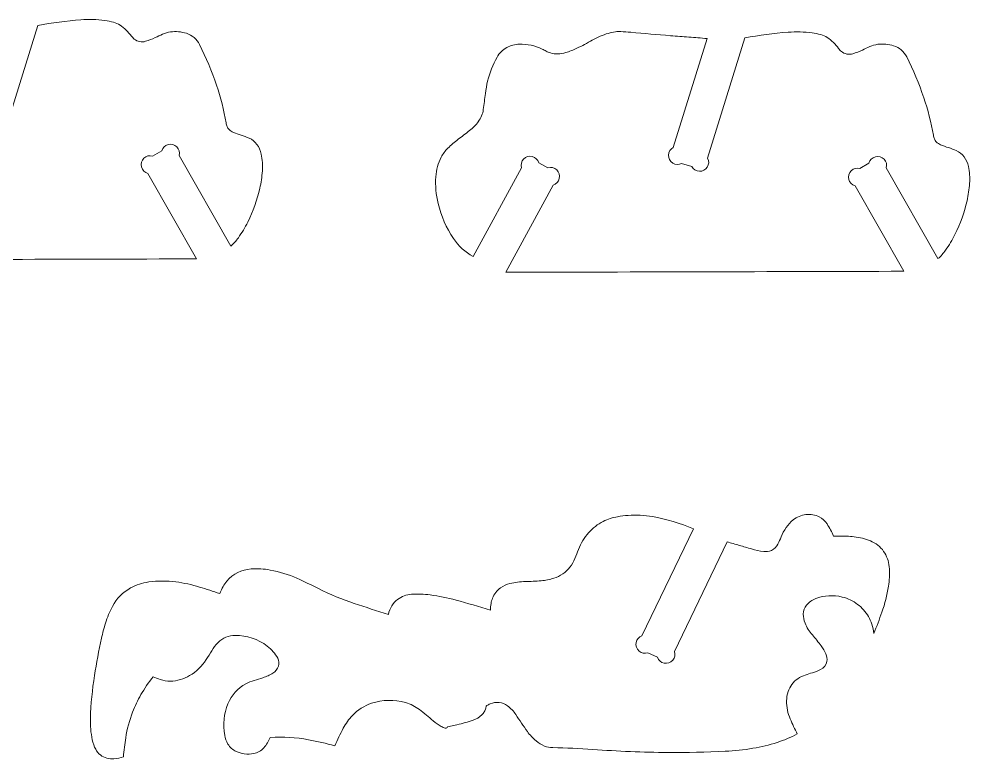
# Model space of a CAD drawing. Header units: millimetres. Extents: x -108 to 108, y -119 to 67.
# Drawn here: x 21.18 to 51.8, y -89.75 to -65.94 of the extents above; entities that cross this region are included whole.
import ezdxf

# ---------------------------------------------------------------- set-up
doc = ezdxf.new("R2010")
doc.units = ezdxf.units.MM
doc.header["$MEASUREMENT"] = 0
doc.layers.add('Capa 1', color=7, linetype='Continuous')

msp = doc.modelspace()

# ---------------------------------------------------------------- linework, layer by layer
at = {"layer": 'Capa 1', "color": 18, "lineweight": 9}
for points, knots in [([(14.0801, -73.6883), (14.0801, -73.6883), (15.6065, -70.8834), (15.6065, -70.8834), (15.6065, -70.8834), (15.7057, -70.8541), (15.7818, -70.7741), (15.806, -70.6735), (15.806, -70.6735), (15.8303, -70.5729), (15.799, -70.467), (15.724, -70.3958), (15.724, -70.3958), (15.649, -70.3245), (15.5417, -70.2986), (15.4425, -70.3279), (15.4425, -70.3279), (15.4425, -70.3279), (15.1445, -70.1657), (15.1445, -70.1657), (15.1445, -70.1657), (15.1152, -70.0665), (15.0352, -69.9904), (14.9346, -69.9662), (14.9346, -69.9662), (14.8341, -69.9419), (14.7282, -69.9732), (14.6569, -70.0482), (14.6569, -70.0482), (14.5856, -70.1231), (14.5597, -70.2305), (14.589, -70.3297), (14.589, -70.3297), (14.589, -70.3297), (13.0358, -73.184), (13.0358, -73.184), (13.0358, -73.184), (12.7782, -73.0456), (12.5588, -72.8457), (12.3971, -72.6021), (12.3971, -72.6021), (12.1698, -72.2595), (12.0034, -71.8801), (11.9054, -71.4809), (11.9054, -71.4809), (11.8359, -71.1976), (11.8103, -70.9053), (11.8296, -70.6143), (11.8296, -70.6143), (11.844, -70.3947), (11.9035, -70.1803), (12.0042, -69.9846), (12.0042, -69.9846), (12.059, -69.8781), (12.1311, -69.7814), (12.2174, -69.6984), (12.2174, -69.6984), (12.3229, -69.597), (12.434, -69.5017), (12.5501, -69.4127), (12.5501, -69.4127), (12.6733, -69.3184), (12.7965, -69.2241), (12.9197, -69.1299), (12.9197, -69.1299), (13.0257, -69.0488), (13.1198, -68.9534), (13.1994, -68.8463), (13.1994, -68.8463), (13.2428, -68.7879), (13.2787, -68.7244), (13.3063, -68.6571), (13.3063, -68.6571), (13.3329, -68.5925), (13.3509, -68.5248), (13.36, -68.4555), (13.36, -68.4555), (13.3825, -68.2837), (13.4047, -68.1119), (13.4265, -67.94), (13.4265, -67.94), (13.4435, -67.8055), (13.4677, -67.6721), (13.4989, -67.5402), (13.4989, -67.5402), (13.5627, -67.2706), (13.6647, -67.0115), (13.8019, -66.7708), (13.8019, -66.7708), (13.8756, -66.6414), (13.9834, -66.5345), (14.1134, -66.4617), (14.1134, -66.4617), (14.2381, -66.3919), (14.3782, -66.354), (14.521, -66.3513), (14.521, -66.3513), (14.7737, -66.3465), (15.0241, -66.4006), (15.2523, -66.5092), (15.2523, -66.5092), (15.2966, -66.5302), (15.34, -66.5529), (15.3826, -66.5771), (15.3826, -66.5771), (15.4253, -66.6014), (15.4709, -66.6203), (15.5182, -66.6335), (15.5182, -66.6335), (15.6805, -66.6785), (15.8523, -66.6754), (16.0128, -66.6243), (16.0128, -66.6243), (16.135, -66.5854), (16.2544, -66.5383), (16.3703, -66.4832), (16.3703, -66.4832), (16.5391, -66.4031), (16.7049, -66.3165), (16.8672, -66.2237), (16.8672, -66.2237), (17.03, -66.1306), (17.2029, -66.0565), (17.3826, -66.0029), (17.3826, -66.0029), (17.4574, -65.9806), (17.5337, -65.9638), (17.611, -65.9526), (17.611, -65.9526), (17.668, -65.9443), (17.7258, -65.9417), (17.7834, -65.9449), (17.7834, -65.9449), (17.8908, -65.9507), (17.9981, -65.9586), (18.1053, -65.9684), (18.1053, -65.9684), (18.5338, -66.0076), (18.9626, -66.0445), (19.3915, -66.0791), (19.3915, -66.0791), (19.5868, -66.0949), (19.782, -66.1102), (19.9774, -66.125), (19.9774, -66.125), (20.1727, -66.1398), (20.368, -66.1548), (20.5633, -66.17), (20.5633, -66.17), (20.5633, -66.17), (19.4762, -69.6745), (19.4762, -69.6745), (19.4762, -69.6745), (19.3846, -69.7227), (19.3257, -69.8161), (19.3217, -69.9195), (19.3217, -69.9195), (19.3177, -70.0229), (19.3691, -70.1205), (19.4566, -70.1757), (19.4566, -70.1757), (19.5441, -70.2309), (19.6545, -70.2352), (19.746, -70.187), (19.746, -70.187), (19.746, -70.187), (20.07, -70.2875), (20.07, -70.2875), (20.07, -70.2875), (20.1182, -70.3791), (20.2116, -70.4379), (20.315, -70.442), (20.315, -70.442), (20.4184, -70.446), (20.516, -70.3946), (20.5712, -70.3071), (20.5712, -70.3071), (20.6264, -70.2195), (20.6307, -70.1092), (20.5825, -70.0177), (20.5825, -70.0177), (20.5825, -70.0177), (21.7822, -66.1494), (21.7822, -66.1494), (21.7822, -66.1494), (22.2426, -66.0619), (22.7076, -66.0006), (23.1749, -65.9659), (23.1749, -65.9659), (23.4311, -65.9469), (23.6887, -65.9546), (23.9433, -65.9889), (23.9433, -65.9889), (24.0388, -66.0018), (24.1335, -66.0199), (24.227, -66.0434), (24.227, -66.0434), (24.3004, -66.0617), (24.3699, -66.093), (24.4324, -66.1357), (24.4324, -66.1357), (24.5742, -66.2326), (24.6984, -66.353), (24.7997, -66.4916), (24.7997, -66.4916), (24.8249, -66.5262), (24.8544, -66.5574), (24.8874, -66.5847), (24.8874, -66.5847), (24.9908, -66.6698), (25.1298, -66.6977), (25.258, -66.659), (25.258, -66.659), (25.3633, -66.6272), (25.466, -66.5872), (25.5651, -66.5395), (25.5651, -66.5395), (25.6434, -66.5017), (25.7222, -66.465), (25.8015, -66.4294), (25.8015, -66.4294), (25.8834, -66.3927), (25.9702, -66.3681), (26.0592, -66.3567), (26.0592, -66.3567), (26.2306, -66.3345), (26.4049, -66.3498), (26.5698, -66.4014), (26.5698, -66.4014), (26.7529, -66.4586), (26.9049, -66.5878), (26.9911, -66.7591), (26.9911, -66.7591), (27.2049, -67.1841), (27.3891, -67.6234), (27.5422, -68.0739), (27.5422, -68.0739), (27.6763, -68.4684), (27.779, -68.8731), (27.8493, -69.2839), (27.8493, -69.2839), (27.8562, -69.3242), (27.867, -69.3637), (27.8815, -69.4019), (27.8815, -69.4019), (27.8955, -69.4388), (27.9174, -69.4721), (27.9456, -69.4997), (27.9456, -69.4997), (27.9852, -69.5382), (28.0319, -69.5687), (28.0832, -69.5893), (28.0832, -69.5893), (28.1668, -69.6228), (28.2516, -69.6533), (28.3375, -69.6807), (28.3375, -69.6807), (28.4226, -69.7078), (28.5064, -69.7391), (28.5885, -69.7745), (28.5885, -69.7745), (28.689, -69.8178), (28.7763, -69.8868), (28.8416, -69.9746), (28.8416, -69.9746), (28.9098, -70.0663), (28.9571, -70.1721), (28.9799, -70.2841), (28.9799, -70.2841), (29.0165, -70.4636), (29.0287, -70.6472), (29.016, -70.8299), (29.016, -70.8299), (29.003, -71.0173), (28.9755, -71.2035), (28.9338, -71.3867), (28.9338, -71.3867), (28.8481, -71.7629), (28.7174, -72.1275), (28.5447, -72.4726), (28.5447, -72.4726), (28.4567, -72.6483), (28.3558, -72.8172), (28.2428, -72.978), (28.2428, -72.978), (28.1723, -73.0785), (28.09, -73.1702), (27.9977, -73.2512), (27.9977, -73.2512), (27.9977, -73.2512), (26.3354, -70.3332), (26.3354, -70.3332), (26.3354, -70.3332), (26.3627, -70.2335), (26.3348, -70.1267), (26.262, -70.0531), (26.262, -70.0531), (26.1893, -69.9795), (26.0828, -69.9503), (25.9827, -69.9765), (25.9827, -69.9765), (25.8827, -70.0027), (25.8042, -70.0803), (25.7768, -70.1801), (25.7768, -70.1801), (25.7768, -70.1801), (25.482, -70.3481), (25.482, -70.3481), (25.482, -70.3481), (25.3822, -70.3207), (25.2754, -70.3487), (25.2019, -70.4214), (25.2019, -70.4214), (25.1283, -70.4941), (25.0991, -70.6006), (25.1253, -70.7007), (25.1253, -70.7007), (25.1515, -70.8008), (25.2291, -70.8793), (25.3289, -70.9066), (25.3289, -70.9066), (25.3289, -70.9066), (26.8966, -73.6584), (26.8966, -73.6584), (26.8966, -73.6584), (24.7605, -73.6634), (22.6244, -73.6687), (20.4883, -73.6742), (20.4883, -73.6742), (18.3522, -73.6797), (16.2162, -73.6844), (14.0801, -73.6883)], [0, 0, 0, 0, 0.0119048, 0.0119048, 0.0119048, 0.0119048, 0.0238095, 0.0238095, 0.0238095, 0.0238095, 0.0357143, 0.0357143, 0.0357143, 0.0357143, 0.047619, 0.047619, 0.047619, 0.047619, 0.0595238, 0.0595238, 0.0595238, 0.0595238, 0.0714286, 0.0714286, 0.0714286, 0.0714286, 0.0833333, 0.0833333, 0.0833333, 0.0833333, 0.0952381, 0.0952381, 0.0952381, 0.0952381, 0.1071429, 0.1071429, 0.1071429, 0.1071429, 0.1190476, 0.1190476, 0.1190476, 0.1190476, 0.1309524, 0.1309524, 0.1309524, 0.1309524, 0.1428571, 0.1428571, 0.1428571, 0.1428571, 0.1547619, 0.1547619, 0.1547619, 0.1547619, 0.1666667, 0.1666667, 0.1666667, 0.1666667, 0.1785714, 0.1785714, 0.1785714, 0.1785714, 0.1904762, 0.1904762, 0.1904762, 0.1904762, 0.202381, 0.202381, 0.202381, 0.202381, 0.2142857, 0.2142857, 0.2142857, 0.2142857, 0.2261905, 0.2261905, 0.2261905, 0.2261905, 0.2380952, 0.2380952, 0.2380952, 0.2380952, 0.25, 0.25, 0.25, 0.25, 0.2619048, 0.2619048, 0.2619048, 0.2619048, 0.2738095, 0.2738095, 0.2738095, 0.2738095, 0.2857143, 0.2857143, 0.2857143, 0.2857143, 0.297619, 0.297619, 0.297619, 0.297619, 0.3095238, 0.3095238, 0.3095238, 0.3095238, 0.3214286, 0.3214286, 0.3214286, 0.3214286, 0.3333333, 0.3333333, 0.3333333, 0.3333333, 0.3452381, 0.3452381, 0.3452381, 0.3452381, 0.3571429, 0.3571429, 0.3571429, 0.3571429, 0.3690476, 0.3690476, 0.3690476, 0.3690476, 0.3809524, 0.3809524, 0.3809524, 0.3809524, 0.3928571, 0.3928571, 0.3928571, 0.3928571, 0.4047619, 0.4047619, 0.4047619, 0.4047619, 0.4166667, 0.4166667, 0.4166667, 0.4166667, 0.4285714, 0.4285714, 0.4285714, 0.4285714, 0.4404762, 0.4404762, 0.4404762, 0.4404762, 0.452381, 0.452381, 0.452381, 0.452381, 0.4642857, 0.4642857, 0.4642857, 0.4642857, 0.4761905, 0.4761905, 0.4761905, 0.4761905, 0.4880952, 0.4880952, 0.4880952, 0.4880952, 0.5, 0.5, 0.5, 0.5, 0.5119048, 0.5119048, 0.5119048, 0.5119048, 0.5238095, 0.5238095, 0.5238095, 0.5238095, 0.5357143, 0.5357143, 0.5357143, 0.5357143, 0.547619, 0.547619, 0.547619, 0.547619, 0.5595238, 0.5595238, 0.5595238, 0.5595238, 0.5714286, 0.5714286, 0.5714286, 0.5714286, 0.5833333, 0.5833333, 0.5833333, 0.5833333, 0.5952381, 0.5952381, 0.5952381, 0.5952381, 0.6071429, 0.6071429, 0.6071429, 0.6071429, 0.6190476, 0.6190476, 0.6190476, 0.6190476, 0.6309524, 0.6309524, 0.6309524, 0.6309524, 0.6428571, 0.6428571, 0.6428571, 0.6428571, 0.6547619, 0.6547619, 0.6547619, 0.6547619, 0.6666667, 0.6666667, 0.6666667, 0.6666667, 0.6785714, 0.6785714, 0.6785714, 0.6785714, 0.6904762, 0.6904762, 0.6904762, 0.6904762, 0.702381, 0.702381, 0.702381, 0.702381, 0.7142857, 0.7142857, 0.7142857, 0.7142857, 0.7261905, 0.7261905, 0.7261905, 0.7261905, 0.7380952, 0.7380952, 0.7380952, 0.7380952, 0.75, 0.75, 0.75, 0.75, 0.7619048, 0.7619048, 0.7619048, 0.7619048, 0.7738095, 0.7738095, 0.7738095, 0.7738095, 0.7857143, 0.7857143, 0.7857143, 0.7857143, 0.797619, 0.797619, 0.797619, 0.797619, 0.8095238, 0.8095238, 0.8095238, 0.8095238, 0.8214286, 0.8214286, 0.8214286, 0.8214286, 0.8333333, 0.8333333, 0.8333333, 0.8333333, 0.8452381, 0.8452381, 0.8452381, 0.8452381, 0.8571429, 0.8571429, 0.8571429, 0.8571429, 0.8690476, 0.8690476, 0.8690476, 0.8690476, 0.8809524, 0.8809524, 0.8809524, 0.8809524, 0.8928571, 0.8928571, 0.8928571, 0.8928571, 0.9047619, 0.9047619, 0.9047619, 0.9047619, 0.9166667, 0.9166667, 0.9166667, 0.9166667, 0.9285714, 0.9285714, 0.9285714, 0.9285714, 0.9404762, 0.9404762, 0.9404762, 0.9404762, 0.952381, 0.952381, 0.952381, 0.952381, 0.9642857, 0.9642857, 0.9642857, 0.9642857, 0.9761905, 0.9761905, 0.9761905, 0.9761905, 1, 1, 1, 1]), ([(36.8494, -74.0871), (36.8494, -74.0871), (38.3758, -71.2822), (38.3758, -71.2822), (38.3758, -71.2822), (38.475, -71.2529), (38.5511, -71.1729), (38.5753, -71.0723), (38.5753, -71.0723), (38.5996, -70.9717), (38.5683, -70.8659), (38.4933, -70.7946), (38.4933, -70.7946), (38.4184, -70.7233), (38.311, -70.6974), (38.2118, -70.7267), (38.2118, -70.7267), (38.2118, -70.7267), (37.9138, -70.5645), (37.9138, -70.5645), (37.9138, -70.5645), (37.8845, -70.4653), (37.8045, -70.3892), (37.7039, -70.365), (37.7039, -70.365), (37.6034, -70.3408), (37.4975, -70.372), (37.4262, -70.447), (37.4262, -70.447), (37.3549, -70.522), (37.329, -70.6293), (37.3583, -70.7285), (37.3583, -70.7285), (37.3583, -70.7285), (35.8051, -73.5828), (35.8051, -73.5828), (35.8051, -73.5828), (35.5475, -73.4445), (35.3281, -73.2445), (35.1664, -73.0009), (35.1664, -73.0009), (34.9391, -72.6584), (34.7727, -72.2789), (34.6748, -71.8797), (34.6748, -71.8797), (34.6052, -71.5964), (34.5797, -71.3041), (34.5989, -71.0131), (34.5989, -71.0131), (34.6134, -70.7935), (34.6728, -70.5791), (34.7735, -70.3834), (34.7735, -70.3834), (34.8283, -70.2769), (34.9004, -70.1802), (34.9867, -70.0972), (34.9867, -70.0972), (35.0922, -69.9959), (35.2033, -69.9005), (35.3194, -69.8116), (35.3194, -69.8116), (35.4426, -69.7173), (35.5658, -69.623), (35.6891, -69.5287), (35.6891, -69.5287), (35.795, -69.4476), (35.8891, -69.3522), (35.9687, -69.2451), (35.9687, -69.2451), (36.0121, -69.1867), (36.048, -69.1232), (36.0757, -69.0559), (36.0757, -69.0559), (36.1022, -68.9913), (36.1202, -68.9236), (36.1293, -68.8544), (36.1293, -68.8544), (36.1518, -68.6826), (36.174, -68.5107), (36.1958, -68.3388), (36.1958, -68.3388), (36.2128, -68.2044), (36.237, -68.0709), (36.2682, -67.939), (36.2682, -67.939), (36.332, -67.6695), (36.4341, -67.4103), (36.5712, -67.1697), (36.5712, -67.1697), (36.6449, -67.0402), (36.7527, -66.9333), (36.8827, -66.8605), (36.8827, -66.8605), (37.0074, -66.7907), (37.1475, -66.7528), (37.2904, -66.7501), (37.2904, -66.7501), (37.543, -66.7454), (37.7934, -66.7994), (38.0216, -66.908), (38.0216, -66.908), (38.0659, -66.929), (38.1093, -66.9517), (38.1519, -66.9759), (38.1519, -66.9759), (38.1946, -67.0002), (38.2402, -67.0191), (38.2875, -67.0323), (38.2875, -67.0323), (38.4498, -67.0774), (38.6216, -67.0742), (38.7821, -67.0231), (38.7821, -67.0231), (38.9043, -66.9842), (39.0237, -66.9371), (39.1396, -66.8821), (39.1396, -66.8821), (39.3085, -66.8019), (39.4742, -66.7153), (39.6365, -66.6225), (39.6365, -66.6225), (39.7993, -66.5294), (39.9722, -66.4553), (40.1519, -66.4017), (40.1519, -66.4017), (40.2267, -66.3794), (40.303, -66.3626), (40.3803, -66.3514), (40.3803, -66.3514), (40.4374, -66.3431), (40.4951, -66.3405), (40.5527, -66.3437), (40.5527, -66.3437), (40.6601, -66.3495), (40.7674, -66.3574), (40.8746, -66.3672), (40.8746, -66.3672), (41.3031, -66.4064), (41.7319, -66.4433), (42.1608, -66.478), (42.1608, -66.478), (42.3561, -66.4937), (42.5513, -66.509), (42.7467, -66.5238), (42.7467, -66.5238), (42.942, -66.5387), (43.1373, -66.5536), (43.3326, -66.5688), (43.3326, -66.5688), (43.3326, -66.5688), (42.2455, -70.0733), (42.2455, -70.0733), (42.2455, -70.0733), (42.1539, -70.1215), (42.0951, -70.2149), (42.091, -70.3183), (42.091, -70.3183), (42.087, -70.4217), (42.1384, -70.5194), (42.2259, -70.5745), (42.2259, -70.5745), (42.3135, -70.6297), (42.4238, -70.634), (42.5153, -70.5858), (42.5153, -70.5858), (42.5153, -70.5858), (42.8393, -70.6863), (42.8393, -70.6863), (42.8393, -70.6863), (42.8875, -70.7779), (42.9809, -70.8368), (43.0843, -70.8408), (43.0843, -70.8408), (43.1877, -70.8448), (43.2854, -70.7934), (43.3405, -70.7059), (43.3405, -70.7059), (43.3957, -70.6184), (43.4, -70.508), (43.3518, -70.4165), (43.3518, -70.4165), (43.3518, -70.4165), (44.5515, -66.5482), (44.5515, -66.5482), (44.5515, -66.5482), (45.0119, -66.4607), (45.4769, -66.3995), (45.9442, -66.3648), (45.9442, -66.3648), (46.2004, -66.3457), (46.458, -66.3534), (46.7126, -66.3877), (46.7126, -66.3877), (46.8081, -66.4006), (46.9028, -66.4188), (46.9963, -66.4422), (46.9963, -66.4422), (47.0697, -66.4606), (47.1392, -66.4918), (47.2017, -66.5345), (47.2017, -66.5345), (47.3435, -66.6314), (47.4677, -66.7518), (47.569, -66.8905), (47.569, -66.8905), (47.5942, -66.925), (47.6237, -66.9563), (47.6567, -66.9835), (47.6567, -66.9835), (47.7601, -67.0686), (47.8991, -67.0965), (48.0274, -67.0578), (48.0274, -67.0578), (48.1327, -67.026), (48.2353, -66.9861), (48.3344, -66.9383), (48.3344, -66.9383), (48.4127, -66.9006), (48.4916, -66.8639), (48.5709, -66.8282), (48.5709, -66.8282), (48.6527, -66.7915), (48.7395, -66.767), (48.8285, -66.7555), (48.8285, -66.7555), (48.9999, -66.7334), (49.1742, -66.7486), (49.3392, -66.8002), (49.3392, -66.8002), (49.5222, -66.8574), (49.6743, -66.9866), (49.7605, -67.1579), (49.7605, -67.1579), (49.9743, -67.5829), (50.1584, -68.0222), (50.3115, -68.4727), (50.3115, -68.4727), (50.4456, -68.8673), (50.5483, -69.2719), (50.6186, -69.6827), (50.6186, -69.6827), (50.6255, -69.723), (50.6363, -69.7625), (50.6508, -69.8008), (50.6508, -69.8008), (50.6648, -69.8376), (50.6867, -69.871), (50.7149, -69.8985), (50.7149, -69.8985), (50.7545, -69.9371), (50.8012, -69.9675), (50.8525, -69.9881), (50.8525, -69.9881), (50.9361, -70.0216), (51.0209, -70.0521), (51.1068, -70.0795), (51.1068, -70.0795), (51.1919, -70.1066), (51.2757, -70.1379), (51.3578, -70.1733), (51.3578, -70.1733), (51.4583, -70.2166), (51.5456, -70.2856), (51.6109, -70.3734), (51.6109, -70.3734), (51.6791, -70.4652), (51.7264, -70.5709), (51.7493, -70.6829), (51.7493, -70.6829), (51.7858, -70.8624), (51.798, -71.046), (51.7853, -71.2287), (51.7853, -71.2287), (51.7723, -71.4162), (51.7448, -71.6023), (51.7031, -71.7855), (51.7031, -71.7855), (51.6174, -72.1617), (51.4867, -72.5264), (51.314, -72.8714), (51.314, -72.8714), (51.226, -73.0471), (51.1251, -73.2161), (51.0122, -73.3769), (51.0122, -73.3769), (50.9416, -73.4773), (50.8593, -73.569), (50.767, -73.65), (50.767, -73.65), (50.767, -73.65), (49.1047, -70.7321), (49.1047, -70.7321), (49.1047, -70.7321), (49.132, -70.6323), (49.1041, -70.5255), (49.0313, -70.4519), (49.0313, -70.4519), (48.9586, -70.3783), (48.8521, -70.3492), (48.7521, -70.3754), (48.7521, -70.3754), (48.652, -70.4016), (48.5735, -70.4792), (48.5461, -70.5789), (48.5461, -70.5789), (48.5461, -70.5789), (48.2513, -70.7469), (48.2513, -70.7469), (48.2513, -70.7469), (48.1515, -70.7195), (48.0447, -70.7475), (47.9712, -70.8202), (47.9712, -70.8202), (47.8976, -70.893), (47.8684, -70.9994), (47.8946, -71.0995), (47.8946, -71.0995), (47.9208, -71.1996), (47.9984, -71.2781), (48.0982, -71.3054), (48.0982, -71.3054), (48.0982, -71.3054), (49.6659, -74.0572), (49.6659, -74.0572), (49.6659, -74.0572), (47.5298, -74.0622), (45.3937, -74.0675), (43.2576, -74.073), (43.2576, -74.073), (41.1216, -74.0785), (38.9855, -74.0832), (36.8494, -74.0871)], [0, 0, 0, 0, 0.0119048, 0.0119048, 0.0119048, 0.0119048, 0.0238095, 0.0238095, 0.0238095, 0.0238095, 0.0357143, 0.0357143, 0.0357143, 0.0357143, 0.047619, 0.047619, 0.047619, 0.047619, 0.0595238, 0.0595238, 0.0595238, 0.0595238, 0.0714286, 0.0714286, 0.0714286, 0.0714286, 0.0833333, 0.0833333, 0.0833333, 0.0833333, 0.0952381, 0.0952381, 0.0952381, 0.0952381, 0.1071429, 0.1071429, 0.1071429, 0.1071429, 0.1190476, 0.1190476, 0.1190476, 0.1190476, 0.1309524, 0.1309524, 0.1309524, 0.1309524, 0.1428571, 0.1428571, 0.1428571, 0.1428571, 0.1547619, 0.1547619, 0.1547619, 0.1547619, 0.1666667, 0.1666667, 0.1666667, 0.1666667, 0.1785714, 0.1785714, 0.1785714, 0.1785714, 0.1904762, 0.1904762, 0.1904762, 0.1904762, 0.202381, 0.202381, 0.202381, 0.202381, 0.2142857, 0.2142857, 0.2142857, 0.2142857, 0.2261905, 0.2261905, 0.2261905, 0.2261905, 0.2380952, 0.2380952, 0.2380952, 0.2380952, 0.25, 0.25, 0.25, 0.25, 0.2619048, 0.2619048, 0.2619048, 0.2619048, 0.2738095, 0.2738095, 0.2738095, 0.2738095, 0.2857143, 0.2857143, 0.2857143, 0.2857143, 0.297619, 0.297619, 0.297619, 0.297619, 0.3095238, 0.3095238, 0.3095238, 0.3095238, 0.3214286, 0.3214286, 0.3214286, 0.3214286, 0.3333333, 0.3333333, 0.3333333, 0.3333333, 0.3452381, 0.3452381, 0.3452381, 0.3452381, 0.3571429, 0.3571429, 0.3571429, 0.3571429, 0.3690476, 0.3690476, 0.3690476, 0.3690476, 0.3809524, 0.3809524, 0.3809524, 0.3809524, 0.3928571, 0.3928571, 0.3928571, 0.3928571, 0.4047619, 0.4047619, 0.4047619, 0.4047619, 0.4166667, 0.4166667, 0.4166667, 0.4166667, 0.4285714, 0.4285714, 0.4285714, 0.4285714, 0.4404762, 0.4404762, 0.4404762, 0.4404762, 0.452381, 0.452381, 0.452381, 0.452381, 0.4642857, 0.4642857, 0.4642857, 0.4642857, 0.4761905, 0.4761905, 0.4761905, 0.4761905, 0.4880952, 0.4880952, 0.4880952, 0.4880952, 0.5, 0.5, 0.5, 0.5, 0.5119048, 0.5119048, 0.5119048, 0.5119048, 0.5238095, 0.5238095, 0.5238095, 0.5238095, 0.5357143, 0.5357143, 0.5357143, 0.5357143, 0.547619, 0.547619, 0.547619, 0.547619, 0.5595238, 0.5595238, 0.5595238, 0.5595238, 0.5714286, 0.5714286, 0.5714286, 0.5714286, 0.5833333, 0.5833333, 0.5833333, 0.5833333, 0.5952381, 0.5952381, 0.5952381, 0.5952381, 0.6071429, 0.6071429, 0.6071429, 0.6071429, 0.6190476, 0.6190476, 0.6190476, 0.6190476, 0.6309524, 0.6309524, 0.6309524, 0.6309524, 0.6428571, 0.6428571, 0.6428571, 0.6428571, 0.6547619, 0.6547619, 0.6547619, 0.6547619, 0.6666667, 0.6666667, 0.6666667, 0.6666667, 0.6785714, 0.6785714, 0.6785714, 0.6785714, 0.6904762, 0.6904762, 0.6904762, 0.6904762, 0.702381, 0.702381, 0.702381, 0.702381, 0.7142857, 0.7142857, 0.7142857, 0.7142857, 0.7261905, 0.7261905, 0.7261905, 0.7261905, 0.7380952, 0.7380952, 0.7380952, 0.7380952, 0.75, 0.75, 0.75, 0.75, 0.7619048, 0.7619048, 0.7619048, 0.7619048, 0.7738095, 0.7738095, 0.7738095, 0.7738095, 0.7857143, 0.7857143, 0.7857143, 0.7857143, 0.797619, 0.797619, 0.797619, 0.797619, 0.8095238, 0.8095238, 0.8095238, 0.8095238, 0.8214286, 0.8214286, 0.8214286, 0.8214286, 0.8333333, 0.8333333, 0.8333333, 0.8333333, 0.8452381, 0.8452381, 0.8452381, 0.8452381, 0.8571429, 0.8571429, 0.8571429, 0.8571429, 0.8690476, 0.8690476, 0.8690476, 0.8690476, 0.8809524, 0.8809524, 0.8809524, 0.8809524, 0.8928571, 0.8928571, 0.8928571, 0.8928571, 0.9047619, 0.9047619, 0.9047619, 0.9047619, 0.9166667, 0.9166667, 0.9166667, 0.9166667, 0.9285714, 0.9285714, 0.9285714, 0.9285714, 0.9404762, 0.9404762, 0.9404762, 0.9404762, 0.952381, 0.952381, 0.952381, 0.952381, 0.9642857, 0.9642857, 0.9642857, 0.9642857, 0.9761905, 0.9761905, 0.9761905, 0.9761905, 1, 1, 1, 1]), ([(43.9761, -82.7593), (43.9761, -82.7593), (42.2812, -86.2836), (42.2812, -86.2836), (42.2812, -86.2836), (42.3154, -86.3812), (42.295, -86.4897), (42.2275, -86.5682), (42.2275, -86.5682), (42.1601, -86.6466), (42.0559, -86.6831), (41.9542, -86.6639), (41.9542, -86.6639), (41.8526, -86.6448), (41.7688, -86.5728), (41.7346, -86.4752), (41.7346, -86.4752), (41.7346, -86.4752), (41.4289, -86.3281), (41.4289, -86.3281), (41.4289, -86.3281), (41.3313, -86.3623), (41.2228, -86.3419), (41.1443, -86.2744), (41.1443, -86.2744), (41.0659, -86.207), (41.0294, -86.1028), (41.0486, -86.0011), (41.0486, -86.0011), (41.0677, -85.8995), (41.1397, -85.8157), (41.2373, -85.7815), (41.2373, -85.7815), (41.2373, -85.7815), (42.8921, -82.341), (42.8921, -82.341), (42.8921, -82.341), (42.4684, -82.1599), (42.0252, -82.0285), (41.5712, -81.9496), (41.5712, -81.9496), (41.3146, -81.9051), (41.0536, -81.8919), (40.7938, -81.9106), (40.7938, -81.9106), (40.6799, -81.9188), (40.5665, -81.9323), (40.4538, -81.951), (40.4538, -81.951), (40.2926, -81.9778), (40.1364, -82.029), (39.9906, -82.1029), (39.9906, -82.1029), (39.8119, -82.1935), (39.652, -82.3172), (39.5195, -82.4675), (39.5195, -82.4675), (39.3798, -82.626), (39.2698, -82.8083), (39.1947, -83.0059), (39.1947, -83.0059), (39.1579, -83.1028), (39.1198, -83.1993), (39.0804, -83.2952), (39.0804, -83.2952), (39.0397, -83.3945), (38.9853, -83.4875), (38.9187, -83.5717), (38.9187, -83.5717), (38.7855, -83.7402), (38.6046, -83.8649), (38.3997, -83.9295), (38.3997, -83.9295), (38.2666, -83.9715), (38.1294, -83.9992), (37.9904, -84.0122), (37.9904, -84.0122), (37.8226, -84.0278), (37.6542, -84.0367), (37.4856, -84.0388), (37.4856, -84.0388), (37.3166, -84.0409), (37.1484, -84.0619), (36.9841, -84.1014), (36.9841, -84.1014), (36.8766, -84.1272), (36.7753, -84.1739), (36.686, -84.2389), (36.686, -84.2389), (36.5692, -84.3239), (36.4789, -84.4401), (36.4254, -84.5743), (36.4254, -84.5743), (36.4037, -84.6287), (36.3875, -84.6851), (36.3769, -84.7426), (36.3769, -84.7426), (36.364, -84.8132), (36.3568, -84.8847), (36.3554, -84.9564), (36.3554, -84.9564), (35.9891, -84.8416), (35.6205, -84.7339), (35.2501, -84.6333), (35.2501, -84.6333), (34.9774, -84.5592), (34.7, -84.5037), (34.4198, -84.4671), (34.4198, -84.4671), (34.2211, -84.4412), (34.0204, -84.4346), (33.8204, -84.4473), (33.8204, -84.4473), (33.6561, -84.4577), (33.4985, -84.5158), (33.3667, -84.6145), (33.3667, -84.6145), (33.2936, -84.6692), (33.2315, -84.7373), (33.1837, -84.8151), (33.1837, -84.8151), (33.1307, -84.9016), (33.0927, -84.9964), (33.0714, -85.0955), (33.0714, -85.0955), (32.7051, -84.9812), (32.3399, -84.8636), (31.9757, -84.7428), (31.9757, -84.7428), (31.5815, -84.6121), (31.1973, -84.4527), (30.8264, -84.266), (30.8264, -84.266), (30.5966, -84.1504), (30.3644, -84.0395), (30.1301, -83.9336), (30.1301, -83.9336), (29.8552, -83.8093), (29.566, -83.7198), (29.269, -83.6672), (29.269, -83.6672), (29.0652, -83.631), (28.8579, -83.6197), (28.6514, -83.6334), (28.6514, -83.6334), (28.3497, -83.6534), (28.0692, -83.7945), (27.8733, -84.0247), (27.8733, -84.0247), (27.8278, -84.0782), (27.7874, -84.1359), (27.7528, -84.197), (27.7528, -84.197), (27.7112, -84.2703), (27.6756, -84.3467), (27.6461, -84.4256), (27.6461, -84.4256), (27.4291, -84.3521), (27.2112, -84.2815), (26.9924, -84.2137), (26.9924, -84.2137), (26.7449, -84.1369), (26.4912, -84.0819), (26.2341, -84.0494), (26.2341, -84.0494), (25.9424, -84.0124), (25.6473, -84.0134), (25.3559, -84.0523), (25.3559, -84.0523), (25.1509, -84.0797), (24.9529, -84.1449), (24.7718, -84.2447), (24.7718, -84.2447), (24.524, -84.3812), (24.3218, -84.5872), (24.1899, -84.8374), (24.1899, -84.8374), (24.099, -85.01), (24.0237, -85.1904), (23.9649, -85.3765), (23.9649, -85.3765), (23.9142, -85.537), (23.8709, -85.6996), (23.835, -85.864), (23.835, -85.864), (23.7482, -86.2614), (23.6732, -86.6613), (23.6102, -87.0631), (23.6102, -87.0631), (23.5387, -87.519), (23.4951, -87.9788), (23.4797, -88.4399), (23.4797, -88.4399), (23.4719, -88.6712), (23.4925, -88.9024), (23.5409, -89.1287), (23.5409, -89.1287), (23.5637, -89.2351), (23.6004, -89.338), (23.6501, -89.4348), (23.6501, -89.4348), (23.7235, -89.5779), (23.855, -89.6822), (24.011, -89.721), (24.011, -89.721), (24.0844, -89.7393), (24.1603, -89.7453), (24.2357, -89.7388), (24.2357, -89.7388), (24.3394, -89.7299), (24.4417, -89.7086), (24.5403, -89.6754), (24.5403, -89.6754), (24.5591, -89.4721), (24.5842, -89.2693), (24.6156, -89.0675), (24.6156, -89.0675), (24.6598, -88.7834), (24.734, -88.5048), (24.837, -88.2364), (24.837, -88.2364), (24.9112, -88.0429), (25.0009, -87.8557), (25.1051, -87.6767), (25.1051, -87.6767), (25.2217, -87.4765), (25.3525, -87.2849), (25.4966, -87.1035), (25.4966, -87.1035), (25.5732, -87.1365), (25.6512, -87.1663), (25.7302, -87.1928), (25.7302, -87.1928), (25.8343, -87.2277), (25.9436, -87.2444), (26.0533, -87.2421), (26.0533, -87.2421), (26.2721, -87.2376), (26.4858, -87.1761), (26.6735, -87.0636), (26.6735, -87.0636), (26.8884, -86.9348), (27.0714, -86.7592), (27.2089, -86.5497), (27.2089, -86.5497), (27.2704, -86.456), (27.3288, -86.3604), (27.3841, -86.263), (27.3841, -86.263), (27.4397, -86.1651), (27.5087, -86.0755), (27.5892, -85.9968), (27.5892, -85.9968), (27.7354, -85.8539), (27.9312, -85.7729), (28.1356, -85.7704), (28.1356, -85.7704), (28.5108, -85.7659), (28.8768, -85.8876), (29.1747, -86.1157), (29.1747, -86.1157), (29.3127, -86.2215), (29.4275, -86.3545), (29.5119, -86.5065), (29.5119, -86.5065), (29.5554, -86.5849), (29.5634, -86.6781), (29.5339, -86.7628), (29.5339, -86.7628), (29.5022, -86.8538), (29.4397, -86.931), (29.3574, -86.9811), (29.3574, -86.9811), (29.2548, -87.0434), (29.1458, -87.0944), (29.0322, -87.1332), (29.0322, -87.1332), (28.9398, -87.1648), (28.8466, -87.1939), (28.7526, -87.2204), (28.7526, -87.2204), (28.6584, -87.247), (28.5673, -87.284), (28.4812, -87.3305), (28.4812, -87.3305), (28.2226, -87.4703), (28.0204, -87.6952), (27.909, -87.9672), (27.909, -87.9672), (27.7769, -88.2894), (27.7401, -88.6427), (27.803, -88.9852), (27.803, -88.9852), (27.8213, -89.0843), (27.8571, -89.1793), (27.9088, -89.2658), (27.9088, -89.2658), (27.9705, -89.369), (28.0611, -89.4517), (28.1695, -89.5037), (28.1695, -89.5037), (28.2529, -89.5437), (28.3424, -89.5697), (28.4343, -89.5805), (28.4343, -89.5805), (28.5358, -89.5925), (28.6385, -89.5893), (28.739, -89.5709), (28.739, -89.5709), (28.865, -89.5479), (28.9792, -89.4824), (29.0626, -89.3853), (29.0626, -89.3853), (29.1478, -89.2862), (29.2174, -89.1747), (29.2691, -89.0547), (29.2691, -89.0547), (29.6817, -89.0253), (30.0965, -89.0496), (30.5028, -89.127), (30.5028, -89.127), (30.7871, -89.1811), (31.0691, -89.2464), (31.3482, -89.3229), (31.3482, -89.3229), (31.431, -89.1306), (31.5221, -88.942), (31.6212, -88.7577), (31.6212, -88.7577), (31.7016, -88.608), (31.801, -88.4693), (31.9168, -88.345), (31.9168, -88.345), (32.0849, -88.1647), (32.2961, -88.0299), (32.5305, -87.9535), (32.5305, -87.9535), (32.8839, -87.8382), (33.2637, -87.8302), (33.6217, -87.9305), (33.6217, -87.9305), (33.705, -87.9538), (33.7859, -87.9851), (33.8633, -88.0237), (33.8633, -88.0237), (33.9372, -88.0607), (34.0072, -88.1049), (34.0724, -88.1557), (34.0724, -88.1557), (34.2239, -88.274), (34.3729, -88.3955), (34.5191, -88.5203), (34.5191, -88.5203), (34.5981, -88.5876), (34.6828, -88.6478), (34.7723, -88.7002), (34.7723, -88.7002), (34.8114, -88.7231), (34.853, -88.7416), (34.8962, -88.7554), (34.8962, -88.7554), (34.9248, -88.7644), (34.9558, -88.7518), (34.9699, -88.7253), (34.9699, -88.7253), (34.9713, -88.7228), (34.9721, -88.72), (34.9723, -88.7172), (34.9723, -88.7172), (34.9725, -88.7142), (34.9739, -88.7115), (34.9761, -88.7096), (34.9761, -88.7096), (34.9761, -88.7096), (35.281, -88.6428), (35.281, -88.6428), (35.281, -88.6428), (35.4558, -88.6024), (35.6289, -88.5545), (35.7996, -88.4993), (35.7996, -88.4993), (35.9044, -88.4653), (35.9999, -88.4075), (36.0785, -88.3302), (36.0785, -88.3302), (36.1094, -88.2998), (36.1364, -88.2656), (36.1588, -88.2284), (36.1588, -88.2284), (36.1804, -88.1927), (36.1972, -88.1543), (36.2087, -88.1142), (36.2087, -88.1142), (36.2131, -88.0991), (36.2155, -88.0836), (36.2159, -88.0678), (36.2159, -88.0678), (36.2162, -88.0592), (36.219, -88.0509), (36.224, -88.0438), (36.224, -88.0438), (36.2284, -88.0376), (36.2341, -88.0325), (36.2406, -88.0287), (36.2406, -88.0287), (36.2764, -88.0079), (36.3133, -87.9892), (36.3512, -87.9726), (36.3512, -87.9726), (36.5352, -87.8916), (36.7488, -87.9159), (36.9101, -88.0359), (36.9101, -88.0359), (37.014, -88.1133), (37.1034, -88.2086), (37.174, -88.3172), (37.174, -88.3172), (37.2937, -88.5013), (37.4179, -88.6824), (37.5467, -88.8602), (37.5467, -88.8602), (37.6282, -88.9729), (37.7233, -89.0751), (37.8298, -89.1645), (37.8298, -89.1645), (37.9113, -89.233), (38.003, -89.2884), (38.1016, -89.3286), (38.1016, -89.3286), (38.1844, -89.3624), (38.2728, -89.3804), (38.3622, -89.3817), (38.3622, -89.3817), (38.7949, -89.3881), (39.2275, -89.4072), (39.6591, -89.4387), (39.6591, -89.4387), (40.4609, -89.4974), (41.2643, -89.5297), (42.0682, -89.5356), (42.0682, -89.5356), (42.6856, -89.5402), (43.3029, -89.5274), (43.9196, -89.4975), (43.9196, -89.4975), (44.2184, -89.4829), (44.5161, -89.4512), (44.8113, -89.4023), (44.8113, -89.4023), (45.0747, -89.3587), (45.3344, -89.2956), (45.5885, -89.2136), (45.5885, -89.2136), (45.8121, -89.1415), (46.0292, -89.0507), (46.2375, -88.9421), (46.2375, -88.9421), (46.1576, -88.7833), (46.0824, -88.6221), (46.0119, -88.4588), (46.0119, -88.4588), (45.9322, -88.2739), (45.8917, -88.0744), (45.893, -87.873), (45.893, -87.873), (45.8937, -87.7729), (45.9103, -87.6735), (45.9421, -87.5786), (45.9421, -87.5786), (45.9987, -87.4095), (46.1092, -87.2635), (46.2564, -87.1629), (46.2564, -87.1629), (46.3303, -87.1124), (46.4109, -87.0725), (46.4958, -87.0443), (46.4958, -87.0443), (46.5722, -87.0189), (46.649, -86.995), (46.7263, -86.9725), (46.7263, -86.9725), (46.817, -86.9461), (46.9054, -86.9123), (46.9906, -86.8715), (46.9906, -86.8715), (47.0961, -86.8209), (47.1705, -86.7224), (47.1903, -86.6071), (47.1903, -86.6071), (47.2044, -86.5248), (47.1933, -86.4402), (47.1585, -86.3643), (47.1585, -86.3643), (47.1168, -86.2733), (47.0659, -86.1868), (47.0065, -86.1062), (47.0065, -86.1062), (46.9175, -85.9853), (46.8228, -85.8688), (46.7227, -85.757), (46.7227, -85.757), (46.6219, -85.6443), (46.5422, -85.5143), (46.4877, -85.3733), (46.4877, -85.3733), (46.4518, -85.2807), (46.4328, -85.1823), (46.4315, -85.083), (46.4315, -85.083), (46.4302, -84.9784), (46.4667, -84.8768), (46.5342, -84.7968), (46.5342, -84.7968), (46.6139, -84.7023), (46.7165, -84.6296), (46.832, -84.5856), (46.832, -84.5856), (47.1049, -84.4815), (47.4034, -84.4639), (47.6867, -84.5351), (47.6867, -84.5351), (47.8655, -84.58), (48.0337, -84.6602), (48.1812, -84.7708), (48.1812, -84.7708), (48.3227, -84.877), (48.4405, -85.0114), (48.5272, -85.1656), (48.5272, -85.1656), (48.5704, -85.2426), (48.6061, -85.3237), (48.6337, -85.4076), (48.6337, -85.4076), (48.6661, -85.5064), (48.6903, -85.6076), (48.706, -85.7103), (48.706, -85.7103), (48.7952, -85.484), (48.8806, -85.2562), (48.9623, -85.027), (48.9623, -85.027), (49.0593, -84.7543), (49.1306, -84.4732), (49.1752, -84.1872), (49.1752, -84.1872), (49.2042, -84.0014), (49.2141, -83.813), (49.2047, -83.6251), (49.2047, -83.6251), (49.1959, -83.4487), (49.1445, -83.2771), (49.0549, -83.1249), (49.0549, -83.1249), (48.961, -82.9655), (48.8212, -82.8383), (48.6537, -82.76), (48.6537, -82.76), (48.49, -82.6835), (48.3161, -82.6312), (48.1374, -82.6048), (48.1374, -82.6048), (48.0527, -82.5923), (47.9674, -82.5843), (47.8818, -82.5808), (47.8818, -82.5808), (47.7228, -82.5745), (47.5637, -82.5726), (47.4047, -82.5754), (47.4047, -82.5754), (47.3464, -82.4392), (47.2771, -82.3082), (47.1973, -82.1834), (47.1973, -82.1834), (47.1357, -82.087), (47.0486, -82.0095), (46.9456, -81.9596), (46.9456, -81.9596), (46.8115, -81.8945), (46.6616, -81.869), (46.5135, -81.8861), (46.5135, -81.8861), (46.3651, -81.9032), (46.2246, -81.9621), (46.1083, -82.056), (46.1083, -82.056), (46.0218, -82.1259), (45.9452, -82.207), (45.8804, -82.2973), (45.8804, -82.2973), (45.8127, -82.3915), (45.7575, -82.494), (45.7161, -82.6023), (45.7161, -82.6023), (45.6863, -82.68), (45.6524, -82.756), (45.6143, -82.83), (45.6143, -82.83), (45.5686, -82.9188), (45.4952, -82.9903), (45.4053, -83.0337), (45.4053, -83.0337), (45.328, -83.0711), (45.2411, -83.0843), (45.1562, -83.0716), (45.1562, -83.0716), (45.0248, -83.0519), (44.8947, -83.0243), (44.7667, -82.9887), (44.7667, -82.9887), (44.6345, -82.9521), (44.5027, -82.9139), (44.3713, -82.8742), (44.3713, -82.8742), (44.24, -82.8345), (44.1082, -82.7962), (43.9761, -82.7593)], [0, 0, 0, 0, 0.0064516, 0.0064516, 0.0064516, 0.0064516, 0.0129032, 0.0129032, 0.0129032, 0.0129032, 0.0193548, 0.0193548, 0.0193548, 0.0193548, 0.0258065, 0.0258065, 0.0258065, 0.0258065, 0.0322581, 0.0322581, 0.0322581, 0.0322581, 0.0387097, 0.0387097, 0.0387097, 0.0387097, 0.0451613, 0.0451613, 0.0451613, 0.0451613, 0.0516129, 0.0516129, 0.0516129, 0.0516129, 0.0580645, 0.0580645, 0.0580645, 0.0580645, 0.0645161, 0.0645161, 0.0645161, 0.0645161, 0.0709677, 0.0709677, 0.0709677, 0.0709677, 0.0774194, 0.0774194, 0.0774194, 0.0774194, 0.083871, 0.083871, 0.083871, 0.083871, 0.0903226, 0.0903226, 0.0903226, 0.0903226, 0.0967742, 0.0967742, 0.0967742, 0.0967742, 0.1032258, 0.1032258, 0.1032258, 0.1032258, 0.1096774, 0.1096774, 0.1096774, 0.1096774, 0.116129, 0.116129, 0.116129, 0.116129, 0.1225806, 0.1225806, 0.1225806, 0.1225806, 0.1290323, 0.1290323, 0.1290323, 0.1290323, 0.1354839, 0.1354839, 0.1354839, 0.1354839, 0.1419355, 0.1419355, 0.1419355, 0.1419355, 0.1483871, 0.1483871, 0.1483871, 0.1483871, 0.1548387, 0.1548387, 0.1548387, 0.1548387, 0.1612903, 0.1612903, 0.1612903, 0.1612903, 0.1677419, 0.1677419, 0.1677419, 0.1677419, 0.1741935, 0.1741935, 0.1741935, 0.1741935, 0.1806452, 0.1806452, 0.1806452, 0.1806452, 0.1870968, 0.1870968, 0.1870968, 0.1870968, 0.1935484, 0.1935484, 0.1935484, 0.1935484, 0.2, 0.2, 0.2, 0.2, 0.2064516, 0.2064516, 0.2064516, 0.2064516, 0.2129032, 0.2129032, 0.2129032, 0.2129032, 0.2193548, 0.2193548, 0.2193548, 0.2193548, 0.2258065, 0.2258065, 0.2258065, 0.2258065, 0.2322581, 0.2322581, 0.2322581, 0.2322581, 0.2387097, 0.2387097, 0.2387097, 0.2387097, 0.2451613, 0.2451613, 0.2451613, 0.2451613, 0.2516129, 0.2516129, 0.2516129, 0.2516129, 0.2580645, 0.2580645, 0.2580645, 0.2580645, 0.2645161, 0.2645161, 0.2645161, 0.2645161, 0.2709677, 0.2709677, 0.2709677, 0.2709677, 0.2774194, 0.2774194, 0.2774194, 0.2774194, 0.283871, 0.283871, 0.283871, 0.283871, 0.2903226, 0.2903226, 0.2903226, 0.2903226, 0.2967742, 0.2967742, 0.2967742, 0.2967742, 0.3032258, 0.3032258, 0.3032258, 0.3032258, 0.3096774, 0.3096774, 0.3096774, 0.3096774, 0.316129, 0.316129, 0.316129, 0.316129, 0.3225806, 0.3225806, 0.3225806, 0.3225806, 0.3290323, 0.3290323, 0.3290323, 0.3290323, 0.3354839, 0.3354839, 0.3354839, 0.3354839, 0.3419355, 0.3419355, 0.3419355, 0.3419355, 0.3483871, 0.3483871, 0.3483871, 0.3483871, 0.3548387, 0.3548387, 0.3548387, 0.3548387, 0.3612903, 0.3612903, 0.3612903, 0.3612903, 0.3677419, 0.3677419, 0.3677419, 0.3677419, 0.3741935, 0.3741935, 0.3741935, 0.3741935, 0.3806452, 0.3806452, 0.3806452, 0.3806452, 0.3870968, 0.3870968, 0.3870968, 0.3870968, 0.3935484, 0.3935484, 0.3935484, 0.3935484, 0.4, 0.4, 0.4, 0.4, 0.4064516, 0.4064516, 0.4064516, 0.4064516, 0.4129032, 0.4129032, 0.4129032, 0.4129032, 0.4193548, 0.4193548, 0.4193548, 0.4193548, 0.4258065, 0.4258065, 0.4258065, 0.4258065, 0.4322581, 0.4322581, 0.4322581, 0.4322581, 0.4387097, 0.4387097, 0.4387097, 0.4387097, 0.4451613, 0.4451613, 0.4451613, 0.4451613, 0.4516129, 0.4516129, 0.4516129, 0.4516129, 0.4580645, 0.4580645, 0.4580645, 0.4580645, 0.4645161, 0.4645161, 0.4645161, 0.4645161, 0.4709677, 0.4709677, 0.4709677, 0.4709677, 0.4774194, 0.4774194, 0.4774194, 0.4774194, 0.483871, 0.483871, 0.483871, 0.483871, 0.4903226, 0.4903226, 0.4903226, 0.4903226, 0.4967742, 0.4967742, 0.4967742, 0.4967742, 0.5032258, 0.5032258, 0.5032258, 0.5032258, 0.5096774, 0.5096774, 0.5096774, 0.5096774, 0.516129, 0.516129, 0.516129, 0.516129, 0.5225806, 0.5225806, 0.5225806, 0.5225806, 0.5290323, 0.5290323, 0.5290323, 0.5290323, 0.5354839, 0.5354839, 0.5354839, 0.5354839, 0.5419355, 0.5419355, 0.5419355, 0.5419355, 0.5483871, 0.5483871, 0.5483871, 0.5483871, 0.5548387, 0.5548387, 0.5548387, 0.5548387, 0.5612903, 0.5612903, 0.5612903, 0.5612903, 0.5677419, 0.5677419, 0.5677419, 0.5677419, 0.5741935, 0.5741935, 0.5741935, 0.5741935, 0.5806452, 0.5806452, 0.5806452, 0.5806452, 0.5870968, 0.5870968, 0.5870968, 0.5870968, 0.5935484, 0.5935484, 0.5935484, 0.5935484, 0.6, 0.6, 0.6, 0.6, 0.6064516, 0.6064516, 0.6064516, 0.6064516, 0.6129032, 0.6129032, 0.6129032, 0.6129032, 0.6193548, 0.6193548, 0.6193548, 0.6193548, 0.6258065, 0.6258065, 0.6258065, 0.6258065, 0.6322581, 0.6322581, 0.6322581, 0.6322581, 0.6387097, 0.6387097, 0.6387097, 0.6387097, 0.6451613, 0.6451613, 0.6451613, 0.6451613, 0.6516129, 0.6516129, 0.6516129, 0.6516129, 0.6580645, 0.6580645, 0.6580645, 0.6580645, 0.6645161, 0.6645161, 0.6645161, 0.6645161, 0.6709677, 0.6709677, 0.6709677, 0.6709677, 0.6774194, 0.6774194, 0.6774194, 0.6774194, 0.683871, 0.683871, 0.683871, 0.683871, 0.6903226, 0.6903226, 0.6903226, 0.6903226, 0.6967742, 0.6967742, 0.6967742, 0.6967742, 0.7032258, 0.7032258, 0.7032258, 0.7032258, 0.7096774, 0.7096774, 0.7096774, 0.7096774, 0.716129, 0.716129, 0.716129, 0.716129, 0.7225806, 0.7225806, 0.7225806, 0.7225806, 0.7290323, 0.7290323, 0.7290323, 0.7290323, 0.7354839, 0.7354839, 0.7354839, 0.7354839, 0.7419355, 0.7419355, 0.7419355, 0.7419355, 0.7483871, 0.7483871, 0.7483871, 0.7483871, 0.7548387, 0.7548387, 0.7548387, 0.7548387, 0.7612903, 0.7612903, 0.7612903, 0.7612903, 0.7677419, 0.7677419, 0.7677419, 0.7677419, 0.7741935, 0.7741935, 0.7741935, 0.7741935, 0.7806452, 0.7806452, 0.7806452, 0.7806452, 0.7870968, 0.7870968, 0.7870968, 0.7870968, 0.7935484, 0.7935484, 0.7935484, 0.7935484, 0.8, 0.8, 0.8, 0.8, 0.8064516, 0.8064516, 0.8064516, 0.8064516, 0.8129032, 0.8129032, 0.8129032, 0.8129032, 0.8193548, 0.8193548, 0.8193548, 0.8193548, 0.8258065, 0.8258065, 0.8258065, 0.8258065, 0.8322581, 0.8322581, 0.8322581, 0.8322581, 0.8387097, 0.8387097, 0.8387097, 0.8387097, 0.8451613, 0.8451613, 0.8451613, 0.8451613, 0.8516129, 0.8516129, 0.8516129, 0.8516129, 0.8580645, 0.8580645, 0.8580645, 0.8580645, 0.8645161, 0.8645161, 0.8645161, 0.8645161, 0.8709677, 0.8709677, 0.8709677, 0.8709677, 0.8774194, 0.8774194, 0.8774194, 0.8774194, 0.883871, 0.883871, 0.883871, 0.883871, 0.8903226, 0.8903226, 0.8903226, 0.8903226, 0.8967742, 0.8967742, 0.8967742, 0.8967742, 0.9032258, 0.9032258, 0.9032258, 0.9032258, 0.9096774, 0.9096774, 0.9096774, 0.9096774, 0.916129, 0.916129, 0.916129, 0.916129, 0.9225806, 0.9225806, 0.9225806, 0.9225806, 0.9290323, 0.9290323, 0.9290323, 0.9290323, 0.9354839, 0.9354839, 0.9354839, 0.9354839, 0.9419355, 0.9419355, 0.9419355, 0.9419355, 0.9483871, 0.9483871, 0.9483871, 0.9483871, 0.9548387, 0.9548387, 0.9548387, 0.9548387, 0.9612903, 0.9612903, 0.9612903, 0.9612903, 0.9677419, 0.9677419, 0.9677419, 0.9677419, 0.9741935, 0.9741935, 0.9741935, 0.9741935, 0.9806452, 0.9806452, 0.9806452, 0.9806452, 0.9870968, 0.9870968, 0.9870968, 0.9870968, 1, 1, 1, 1])]:
    msp.add_open_spline(points, degree=3, knots=knots, dxfattribs=at)

doc.saveas('drawing.dxf')
